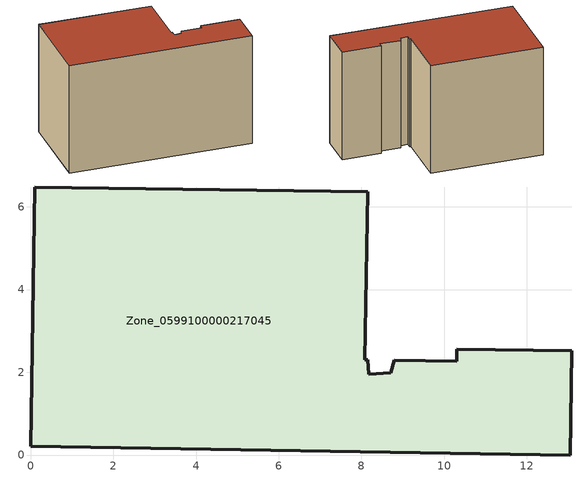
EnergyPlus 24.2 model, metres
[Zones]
Zone_0599100000217045
 floor ground (C_G): 8.79,2.29 10.31,2.27 10.31,2.56 13.09,2.52 13.05,0 0,0.21 0.1,6.48 8.15,6.37 8.08,2.3 8.16,2.3 8.18,1.96 8.71,1.99 z0
 wall outside (C_F): 13.05,0 13.09,2.52 10.31,2.56 10.31,2.27 8.79,2.29 8.71,1.99 8.18,1.96 8.16,2.3 8.08,2.3 8.15,6.37 0.1,6.48 0,0.21 13.05,0 z0:8.21
 roof outside (C_R): 10.31,2.27 8.79,2.29 8.71,1.99 8.18,1.96 8.16,2.3 8.08,2.3 8.15,6.37 0.1,6.48 0,0.21 13.05,0 13.09,2.52 10.31,2.56 z8.21
[BUILDING]
Pand.0599100000217045: North Axis=0; Terrain=City; Loads Convergence Tolerance Value=0.04; Temperature Convergence Tolerance Value=0.4; Solar Distribution=FullExterior; Maximum Number of Warmup Days=25; Minimum Number of Warmup Days=1
[Site:Location]
Rotterdam.The.Hague.AP_ZH_NLD Design_Conditions: Latitude=51.96; Longitude=4.45; Time Zone=1; Elevation=-4.5
[SITE:GROUNDTEMPERATURE:BUILDINGSURFACE]
18, 18, 18, 18, 18, 18, 18, 18, 18, 18, 18, 18
[MATERIAL] Thermal Absorptance=0.9; Solar Absorptance=0.7; Visible Absorptance=0.7
Name | Roughness | Thickness | Conductivity | Density | Specific Heat
G.TI.1975-1991 | MediumSmooth | 0.15 | 0.288461 | 540 | 1210
F.TI.1975-1991 | Rough | 0.3 | 0.230769 | 1920 | 840
R.TI.1975-1991 | MediumRough | 0.2 | 0.153846 | 1500 | 1000
[CONSTRUCTION]
C_G: G.TI.1975-1991
C_F: F.TI.1975-1991
C_R: R.TI.1975-1991
[ZONE]
Zone_0599100000217045: Type=1; Multiplier=1; Ceiling Height=Autocalculate; Volume=Autocalculate; Floor Area=autocalculate; Part of Total Floor Area=Yes
[ZONEINFILTRATION:DESIGNFLOWRATE]
Infil_Zone_0599100000217045: Zone or ZoneList or Space or SpaceList=Zone_0599100000217045; Schedule=AlwaysOn; Design Flow Rate Calculation Method=Flow/Area; Flow Rate per Floor Area=0.003; Constant Term Coefficient=1; Temperature Term Coefficient=0; Velocity Term Coefficient=0; Velocity Squared Term Coefficient=0
[HVACTEMPLATE:ZONE:IDEALLOADSAIRSYSTEM]
Zone_0599100000217045: Maximum Heating Supply Air Temperature=50; Minimum Cooling Supply Air Temperature=13; Maximum Heating Supply Air Humidity Ratio=0.0156; Minimum Cooling Supply Air Humidity Ratio=0.0077; Heating Limit=NoLimit; Cooling Limit=NoLimit; Dehumidification Control Type=ConstantSensibleHeatRatio; Cooling Sensible Heat Ratio=0.7; Dehumidification Setpoint=60; Humidification Control Type=None; Humidification Setpoint=30; Outdoor Air Method=None; Outdoor Air Flow Rate per Person=0.00944; Outdoor Air Flow Rate per Zone Floor Area=0; Outdoor Air Flow Rate per Zone=0; Demand Controlled Ventilation Type=None; Outdoor Air Economizer Type=NoEconomizer; Heat Recovery Type=None; Sensible Heat Recovery Effectiveness=0.7; Latent Heat Recovery Effectiveness=0.65
[ZONECONTROL:THERMOSTAT]
ThermostatControl_Zone_0599100000217045: Zone or ZoneList=Zone_0599100000217045; Control Type Schedule=DualSetpointControlType; Control 1=Thermostat_Zone_0599100000217045; Temperature Difference Between Cutout And Setpoint=0
[THERMOSTATSETPOINT:DUALSETPOINT]
Thermostat_Zone_0599100000217045: Heating Setpoint Temperature Schedule=HeatingSetpoint_Zone_0599100000217045; Cooling Setpoint Temperature Schedule=CoolingSetpoint_Zone_0599100000217045
[SCHEDULE:COMPACT]
HeatingSetpoint_Zone_0599100000217045: Through: 12/31, For: AllDays, Until: 24:00, 21
CoolingSetpoint_Zone_0599100000217045: Through: 12/31, For: AllDays, Until: 24:00, 24
DualSetpointControlType: Through: 12/31, For: AllDays, Until: 24:00, 4
AlwaysOn: Through: 12/31, For: AllDays, Until: 24:00, 1
